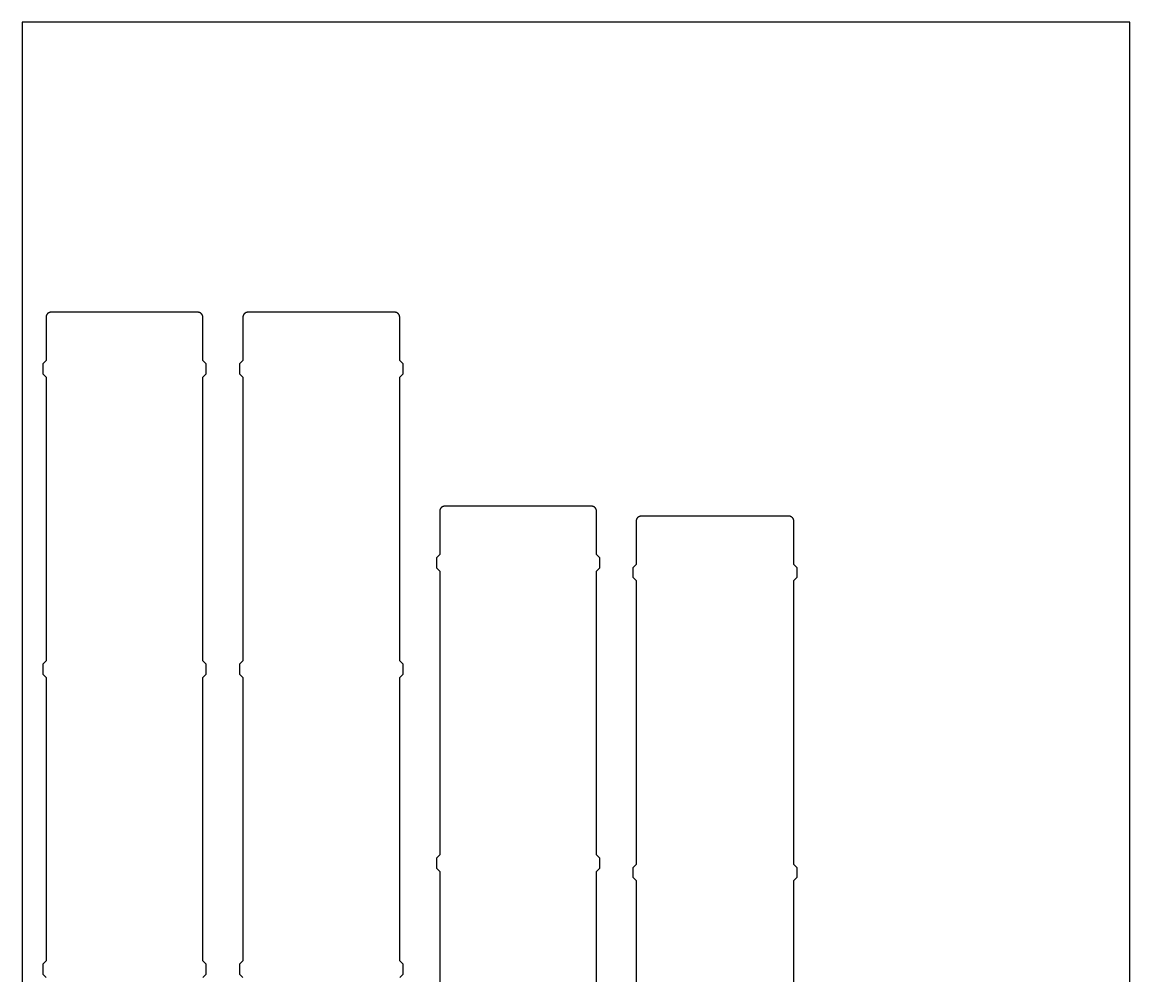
# Model space of a CAD drawing. Header units: millimetres. Extents: x -51 to 834, y -63 to 513.
# Drawn here: x -50.8 to 281.2, y 227.5 to 513.5 of the extents above; entities that cross this region are included whole.
import ezdxf

# ---------------------------------------------------------------- set-up
doc = ezdxf.new("R2010")
doc.units = ezdxf.units.MM
doc.header["$MEASUREMENT"] = 0
doc.layers.add('DEFAULT', color=7, linetype='Continuous')
doc.layers.add('PLASTICA NERA2MM', color=7, linetype='Continuous')

msp = doc.modelspace()

# ---------------------------------------------------------------- linework, layer by layer
at = {"layer": 'DEFAULT'}
msp.add_lwpolyline([(-50.8, -62.54), (281.2, -62.54), (281.2, 513.46), (-50.8, 513.46), (-50.8, -62.54)], dxfattribs=at)
at = {"layer": 'PLASTICA NERA2MM'}
for points in [[(-20.14, 426.46), (-42.17, 426.46), (-42.21, 426.46), (-42.24, 426.46), (-42.28, 426.45), (-42.31, 426.45), (-42.34, 426.44), (-42.38, 426.44), (-42.41, 426.43), (-42.45, 426.43), (-42.48, 426.42), (-42.52, 426.41), (-42.55, 426.4), (-42.59, 426.39), (-42.62, 426.38), (-42.66, 426.37), (-42.69, 426.35), (-42.73, 426.34), (-42.76, 426.32), (-42.8, 426.31), (-42.83, 426.29), (-42.86, 426.27), (-42.9, 426.25), (-42.93, 426.23), (-42.96, 426.21), (-42.99, 426.19), (-43.03, 426.17), (-43.06, 426.15), (-43.09, 426.12), (-43.12, 426.1), (-43.15, 426.07), (-43.17, 426.05), (-43.2, 426.02), (-43.23, 425.99), (-43.26, 425.96), (-43.28, 425.93), (-43.31, 425.9), (-43.33, 425.87), (-43.35, 425.84), (-43.37, 425.81), (-43.4, 425.78), (-43.42, 425.75), (-43.44, 425.71), (-43.46, 425.68), (-43.47, 425.65), (-43.49, 425.61), (-43.51, 425.58), (-43.52, 425.55), (-43.54, 425.51), (-43.55, 425.48), (-43.56, 425.44), (-43.57, 425.41), (-43.58, 425.37), (-43.59, 425.34), (-43.6, 425.3), (-43.61, 425.27), (-43.62, 425.23), (-43.62, 425.2), (-43.63, 425.16), (-43.63, 425.13), (-43.63, 425.09), (-43.64, 425.06), (-43.64, 425.03), (-43.64, 424.99), (-43.64, 412.46)], [(3.36, 412.46), (3.36, 424.99), (3.36, 425.03), (3.36, 425.06), (3.35, 425.09), (3.35, 425.13), (3.35, 425.16), (3.34, 425.2), (3.33, 425.23), (3.33, 425.27), (3.32, 425.3), (3.31, 425.34), (3.3, 425.37), (3.29, 425.41), (3.28, 425.44), (3.27, 425.48), (3.25, 425.51), (3.24, 425.55), (3.22, 425.58), (3.21, 425.61), (3.19, 425.65), (3.17, 425.68), (3.15, 425.71), (3.14, 425.75), (3.11, 425.78), (3.09, 425.81), (3.07, 425.84), (3.05, 425.87), (3.02, 425.9), (3, 425.93), (2.97, 425.96), (2.95, 425.99), (2.92, 426.02), (2.89, 426.05), (2.86, 426.07), (2.83, 426.1), (2.8, 426.12), (2.77, 426.15), (2.74, 426.17), (2.71, 426.19), (2.68, 426.21), (2.65, 426.23), (2.61, 426.25), (2.58, 426.27), (2.55, 426.29), (2.51, 426.31), (2.48, 426.32), (2.45, 426.34), (2.41, 426.35), (2.38, 426.37), (2.34, 426.38), (2.31, 426.39), (2.27, 426.4), (2.24, 426.41), (2.2, 426.42), (2.17, 426.43), (2.13, 426.43), (2.1, 426.44), (2.06, 426.44), (2.03, 426.45), (1.99, 426.45), (1.96, 426.46), (1.93, 426.46), (1.89, 426.46), (-20.14, 426.46)], [(38.86, 426.46), (16.83, 426.46), (16.79, 426.46), (16.76, 426.46), (16.72, 426.45), (16.69, 426.45), (16.66, 426.44), (16.62, 426.44), (16.59, 426.43), (16.55, 426.43), (16.52, 426.42), (16.48, 426.41), (16.45, 426.4), (16.41, 426.39), (16.38, 426.38), (16.34, 426.37), (16.31, 426.35), (16.27, 426.34), (16.24, 426.32), (16.2, 426.31), (16.17, 426.29), (16.14, 426.27), (16.1, 426.25), (16.07, 426.23), (16.04, 426.21), (16.01, 426.19), (15.97, 426.17), (15.94, 426.15), (15.91, 426.12), (15.88, 426.1), (15.85, 426.07), (15.83, 426.05), (15.8, 426.02), (15.77, 425.99), (15.74, 425.96), (15.72, 425.93), (15.69, 425.9), (15.67, 425.87), (15.65, 425.84), (15.63, 425.81), (15.6, 425.78), (15.58, 425.75), (15.56, 425.71), (15.54, 425.68), (15.53, 425.65), (15.51, 425.61), (15.49, 425.58), (15.48, 425.55), (15.46, 425.51), (15.45, 425.48), (15.44, 425.44), (15.43, 425.41), (15.42, 425.37), (15.41, 425.34), (15.4, 425.3), (15.39, 425.27), (15.38, 425.23), (15.38, 425.2), (15.37, 425.16), (15.37, 425.13), (15.37, 425.09), (15.36, 425.06), (15.36, 425.03), (15.36, 424.99), (15.36, 412.46)], [(62.36, 412.46), (62.36, 424.99), (62.36, 425.03), (62.36, 425.06), (62.35, 425.09), (62.35, 425.13), (62.35, 425.16), (62.34, 425.2), (62.33, 425.23), (62.33, 425.27), (62.32, 425.3), (62.31, 425.34), (62.3, 425.37), (62.29, 425.41), (62.28, 425.44), (62.27, 425.48), (62.25, 425.51), (62.24, 425.55), (62.22, 425.58), (62.21, 425.61), (62.19, 425.65), (62.17, 425.68), (62.15, 425.71), (62.14, 425.75), (62.11, 425.78), (62.09, 425.81), (62.07, 425.84), (62.05, 425.87), (62.02, 425.9), (62, 425.93), (61.97, 425.96), (61.95, 425.99), (61.92, 426.02), (61.89, 426.05), (61.86, 426.07), (61.83, 426.1), (61.8, 426.12), (61.77, 426.15), (61.74, 426.17), (61.71, 426.19), (61.68, 426.21), (61.65, 426.23), (61.61, 426.25), (61.58, 426.27), (61.55, 426.29), (61.51, 426.31), (61.48, 426.32), (61.45, 426.34), (61.41, 426.35), (61.38, 426.37), (61.34, 426.38), (61.31, 426.39), (61.27, 426.4), (61.24, 426.41), (61.2, 426.42), (61.17, 426.43), (61.13, 426.43), (61.1, 426.44), (61.06, 426.44), (61.03, 426.45), (60.99, 426.45), (60.96, 426.46), (60.93, 426.46), (60.89, 426.46), (38.86, 426.46)], [(-43.64, 411.96), (-44.64, 410.96)], [(-43.64, 412.46), (-43.64, 411.96)], [(3.36, 411.96), (3.36, 412.46)], [(4.36, 410.96), (3.36, 411.96)], [(15.36, 411.96), (14.36, 410.96)], [(15.36, 412.46), (15.36, 411.96)], [(62.36, 411.96), (62.36, 412.46)], [(63.36, 410.96), (62.36, 411.96)], [(-44.64, 410.96), (-44.64, 407.96)], [(4.36, 407.96), (4.36, 410.96)], [(14.36, 410.96), (14.36, 407.96)], [(63.36, 407.96), (63.36, 410.96)], [(-44.64, 407.96), (-43.64, 406.96)], [(-43.64, 406.96), (-43.64, 321.96)], [(3.36, 406.96), (4.36, 407.96)], [(3.36, 321.96), (3.36, 406.96)], [(14.36, 407.96), (15.36, 406.96)], [(15.36, 406.96), (15.36, 321.96)], [(62.36, 406.96), (63.36, 407.96)], [(62.36, 321.96), (62.36, 406.96)], [(75.86, 368.29), (75.83, 368.29), (75.79, 368.29), (75.76, 368.29), (75.72, 368.29), (75.69, 368.28), (75.66, 368.28), (75.62, 368.27), (75.59, 368.27), (75.55, 368.26), (75.52, 368.25), (75.48, 368.24), (75.45, 368.23), (75.41, 368.22), (75.38, 368.21), (75.34, 368.2), (75.31, 368.19), (75.27, 368.17), (75.24, 368.16), (75.2, 368.14), (75.17, 368.13), (75.14, 368.11), (75.1, 368.09), (75.07, 368.07), (75.04, 368.05), (75.01, 368.03), (74.97, 368), (74.94, 367.98), (74.91, 367.96), (74.88, 367.93), (74.85, 367.91), (74.83, 367.88), (74.8, 367.85), (74.77, 367.83), (74.74, 367.8), (74.72, 367.77), (74.69, 367.74), (74.67, 367.71), (74.65, 367.68), (74.63, 367.65), (74.6, 367.61), (74.58, 367.58), (74.56, 367.55), (74.54, 367.52), (74.53, 367.48), (74.51, 367.45), (74.49, 367.41), (74.48, 367.38), (74.46, 367.34), (74.45, 367.31), (74.44, 367.28), (74.43, 367.24), (74.42, 367.21), (74.41, 367.17), (74.4, 367.14), (74.39, 367.1), (74.38, 367.07), (74.38, 367.03), (74.37, 367), (74.37, 366.96), (74.37, 366.93), (74.36, 366.89), (74.36, 366.86), (74.36, 366.83), (74.36, 366.79)], [(74.36, 366.79), (74.36, 354.29)], [(97.86, 368.29), (75.86, 368.29)], [(119.86, 368.29), (97.86, 368.29)], [(121.36, 366.79), (121.36, 366.83), (121.36, 366.86), (121.36, 366.89), (121.35, 366.93), (121.35, 366.96), (121.35, 367), (121.34, 367.03), (121.33, 367.07), (121.33, 367.1), (121.32, 367.14), (121.31, 367.17), (121.3, 367.21), (121.29, 367.24), (121.28, 367.28), (121.27, 367.31), (121.25, 367.34), (121.24, 367.38), (121.22, 367.41), (121.21, 367.45), (121.19, 367.48), (121.17, 367.52), (121.15, 367.55), (121.14, 367.58), (121.11, 367.61), (121.09, 367.65), (121.07, 367.68), (121.05, 367.71), (121.02, 367.74), (121, 367.77), (120.97, 367.8), (120.95, 367.83), (120.92, 367.85), (120.89, 367.88), (120.86, 367.91), (120.83, 367.93), (120.8, 367.96), (120.77, 367.98), (120.74, 368), (120.71, 368.03), (120.68, 368.05), (120.65, 368.07), (120.61, 368.09), (120.58, 368.11), (120.55, 368.13), (120.51, 368.14), (120.48, 368.16), (120.45, 368.17), (120.41, 368.19), (120.38, 368.2), (120.34, 368.21), (120.31, 368.22), (120.27, 368.23), (120.24, 368.24), (120.2, 368.25), (120.17, 368.26), (120.13, 368.27), (120.1, 368.27), (120.06, 368.28), (120.03, 368.28), (119.99, 368.29), (119.96, 368.29), (119.93, 368.29), (119.89, 368.29), (119.86, 368.29)], [(121.36, 354.29), (121.36, 366.79)], [(133.36, 351.44), (133.36, 363.97), (133.36, 364), (133.36, 364.04), (133.37, 364.07), (133.37, 364.1), (133.37, 364.14), (133.38, 364.17), (133.38, 364.21), (133.39, 364.24), (133.4, 364.28), (133.41, 364.31), (133.42, 364.35), (133.43, 364.38), (133.44, 364.42), (133.45, 364.45), (133.46, 364.49), (133.48, 364.52), (133.49, 364.56), (133.51, 364.59), (133.53, 364.62), (133.54, 364.66), (133.56, 364.69), (133.58, 364.72), (133.6, 364.76), (133.63, 364.79), (133.65, 364.82), (133.67, 364.85), (133.69, 364.88), (133.72, 364.91), (133.74, 364.94), (133.77, 364.97), (133.8, 365), (133.83, 365.02), (133.85, 365.05), (133.88, 365.08), (133.91, 365.1), (133.94, 365.12), (133.97, 365.15), (134.01, 365.17), (134.04, 365.19), (134.07, 365.21), (134.1, 365.23), (134.14, 365.25), (134.17, 365.27), (134.2, 365.29), (134.24, 365.3), (134.27, 365.32), (134.31, 365.33), (134.34, 365.34), (134.38, 365.36), (134.41, 365.37), (134.45, 365.38), (134.48, 365.39), (134.52, 365.4), (134.55, 365.4), (134.59, 365.41), (134.62, 365.42), (134.66, 365.42), (134.69, 365.43), (134.72, 365.43), (134.76, 365.43), (134.79, 365.43), (134.83, 365.44), (156.86, 365.44)], [(156.86, 365.44), (178.89, 365.44), (178.93, 365.43), (178.96, 365.43), (178.99, 365.43), (179.03, 365.43), (179.06, 365.42), (179.1, 365.42), (179.13, 365.41), (179.17, 365.4), (179.2, 365.4), (179.24, 365.39), (179.27, 365.38), (179.31, 365.37), (179.34, 365.36), (179.38, 365.34), (179.41, 365.33), (179.45, 365.32), (179.48, 365.3), (179.51, 365.29), (179.55, 365.27), (179.58, 365.25), (179.61, 365.23), (179.65, 365.21), (179.68, 365.19), (179.71, 365.17), (179.74, 365.15), (179.77, 365.12), (179.8, 365.1), (179.83, 365.08), (179.86, 365.05), (179.89, 365.02), (179.92, 365), (179.95, 364.97), (179.97, 364.94), (180, 364.91), (180.02, 364.88), (180.05, 364.85), (180.07, 364.82), (180.09, 364.79), (180.11, 364.76), (180.14, 364.72), (180.15, 364.69), (180.17, 364.66), (180.19, 364.62), (180.21, 364.59), (180.22, 364.56), (180.24, 364.52), (180.25, 364.49), (180.27, 364.45), (180.28, 364.42), (180.29, 364.38), (180.3, 364.35), (180.31, 364.31), (180.32, 364.28), (180.33, 364.24), (180.33, 364.21), (180.34, 364.17), (180.35, 364.14), (180.35, 364.1), (180.35, 364.07), (180.36, 364.04), (180.36, 364), (180.36, 363.97), (180.36, 351.44)], [(74.36, 353.79), (73.36, 352.79), (73.36, 349.79), (74.36, 348.79), (74.36, 263.79), (73.36, 262.79), (73.36, 259.79), (74.36, 258.79), (74.36, 173.79), (73.36, 172.79), (73.36, 169.79), (74.36, 168.79), (74.36, 83.79), (73.36, 82.79), (73.36, 79.79), (74.36, 78.79), (74.36, -6.21), (73.36, -7.21), (73.36, -10.21), (74.36, -11.21)], [(74.36, 354.29), (74.36, 353.79)], [(121.36, 353.79), (121.36, 354.29)], [(121.36, -11.21), (122.36, -10.21), (122.36, -7.21), (121.36, -6.21), (121.36, 78.79), (122.36, 79.79), (122.36, 82.79), (121.36, 83.79), (121.36, 168.79), (122.36, 169.79), (122.36, 172.79), (121.36, 173.79), (121.36, 258.79), (122.36, 259.79), (122.36, 262.79), (121.36, 263.79), (121.36, 348.79), (122.36, 349.79), (122.36, 352.79), (121.36, 353.79)], [(132.36, 349.94), (133.36, 350.94)], [(132.36, 346.94), (132.36, 349.94)], [(133.36, 350.94), (133.36, 351.44)], [(180.36, 351.44), (180.36, 350.94)], [(180.36, 350.94), (181.36, 349.94)], [(181.36, 349.94), (181.36, 346.94)], [(133.36, 345.94), (132.36, 346.94)], [(133.36, 260.94), (133.36, 345.94)], [(181.36, 346.94), (180.36, 345.94)], [(180.36, 345.94), (180.36, 260.94)], [(-43.64, 321.96), (-44.64, 320.96)], [(-44.64, 320.96), (-44.64, 317.96)], [(4.36, 320.96), (3.36, 321.96)], [(4.36, 317.96), (4.36, 320.96)], [(15.36, 321.96), (14.36, 320.96)], [(14.36, 320.96), (14.36, 317.96)], [(63.36, 320.96), (62.36, 321.96)], [(63.36, 317.96), (63.36, 320.96)], [(-44.64, 317.96), (-43.64, 316.96)], [(-43.64, 316.96), (-43.64, 231.96)], [(3.36, 316.96), (4.36, 317.96)], [(3.36, 231.96), (3.36, 316.96)], [(14.36, 317.96), (15.36, 316.96)], [(15.36, 316.96), (15.36, 231.96)], [(62.36, 316.96), (63.36, 317.96)], [(62.36, 231.96), (62.36, 316.96)], [(132.36, 259.94), (133.36, 260.94)], [(132.36, 256.94), (132.36, 259.94)], [(180.36, 260.94), (181.36, 259.94)], [(181.36, 259.94), (181.36, 256.94)], [(133.36, 255.94), (132.36, 256.94)], [(133.36, 170.94), (133.36, 255.94)], [(181.36, 256.94), (180.36, 255.94)], [(180.36, 255.94), (180.36, 170.94)], [(-43.64, 231.96), (-44.64, 230.96)], [(-44.64, 230.96), (-44.64, 227.96)], [(4.36, 230.96), (3.36, 231.96)], [(4.36, 227.96), (4.36, 230.96)], [(15.36, 231.96), (14.36, 230.96)], [(14.36, 230.96), (14.36, 227.96)], [(63.36, 230.96), (62.36, 231.96)], [(63.36, 227.96), (63.36, 230.96)], [(-44.64, 227.96), (-43.64, 226.96)], [(3.36, 226.96), (4.36, 227.96)], [(14.36, 227.96), (15.36, 226.96)], [(62.36, 226.96), (63.36, 227.96)]]:
    msp.add_lwpolyline(points, dxfattribs=at)

doc.saveas('drawing.dxf')
